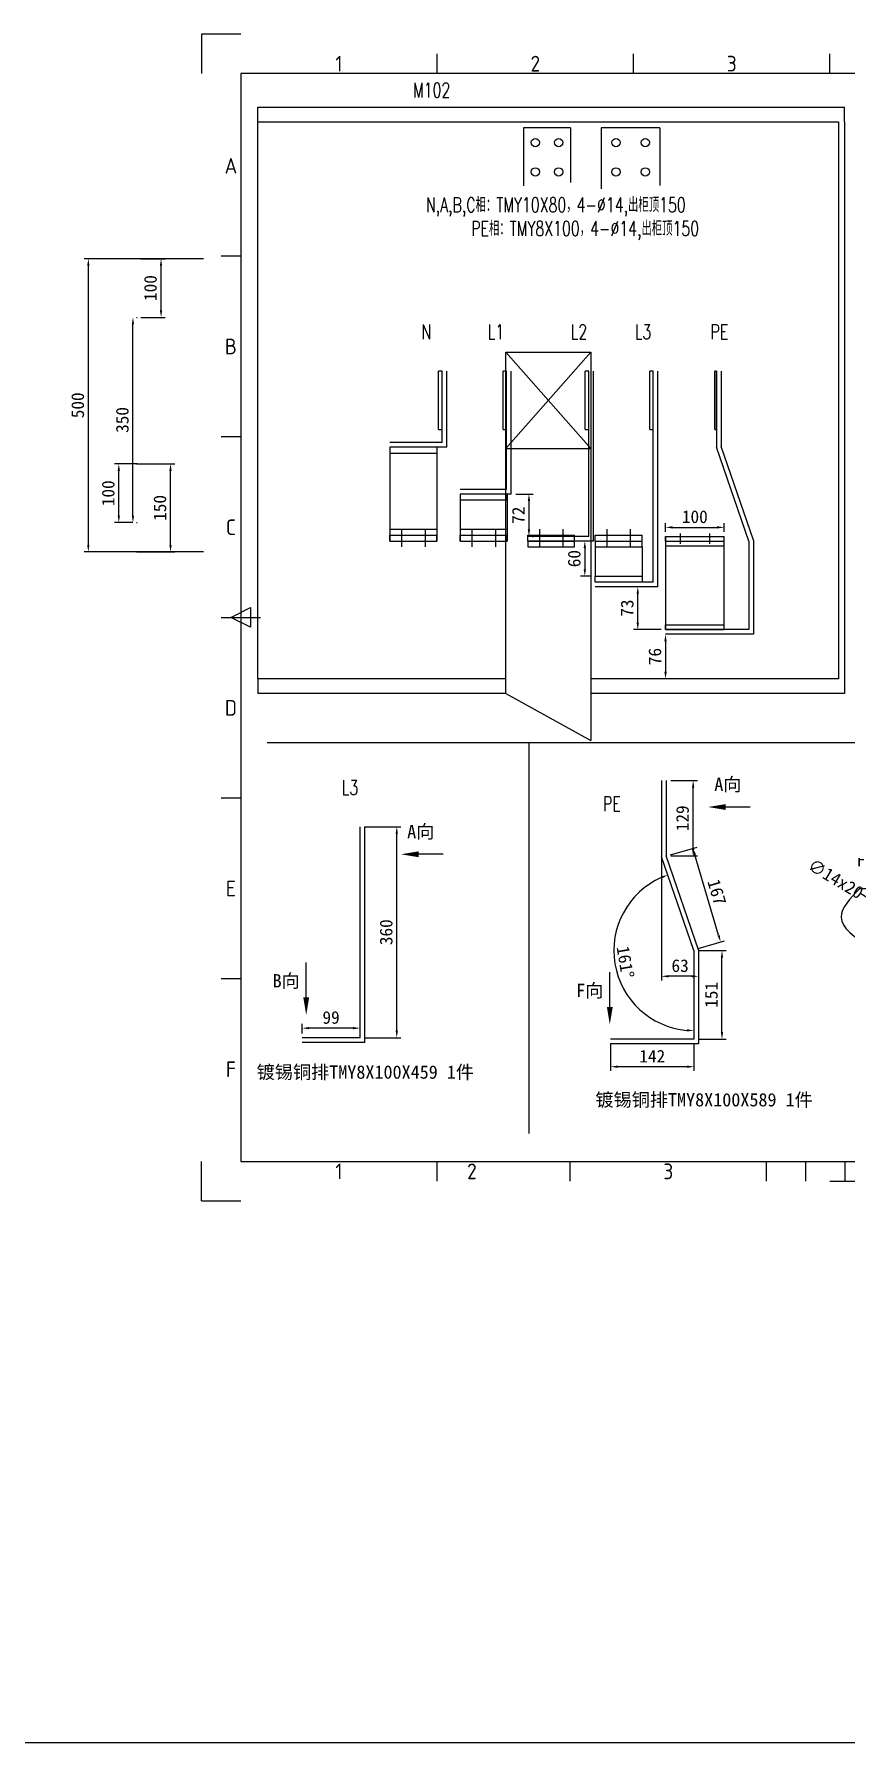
# Model space of a CAD drawing. Extents: x -48968009 to 2588125, y -43922717 to 2.
# Drawn here: x 2486560 to 2487944, y -616637 to -613722 of the extents above; entities that cross this region are included whole.
import ezdxf
from ezdxf.enums import TextEntityAlignment as Align

# ---------------------------------------------------------------- set-up
doc = ezdxf.new("R2010")
doc.units = 0
doc.header["$LTSCALE"] = 1000
doc.header["$MEASUREMENT"] = 0
doc.layers.get('DEFPOINTS').update_dxf_attribs({"linetype": 'CONTINUOUS'})
for name, color, linetype in [('$1-强电干线', 7, 'CONTINUOUS'), ('FRAME025', 7, 'CONTINUOUS'), ('FRAME050', 6, 'CONTINUOUS'), ('FRAME070', 5, 'CONTINUOUS'), ('FRAME200', 8, 'CONTINUOUS'), ('WALL', 2, 'CONTINUOUS'), ('图层4', 221, 'CONTINUOUS'), ('图层6', 221, 'CONTINUOUS'), ('电气', 4, 'CONTINUOUS')]:
    doc.layers.add(name, color=color, linetype=linetype)
doc.styles.add('_TCH_DIM', font='SIMPLEX', dxfattribs={"width": 0.8, "height": 3.5, "bigfont": 'HZTXT'})
doc.styles.add('ISOCP', font='isocp.shx')
doc.dimstyles.new('NORMAL', dxfattribs={"dimscale": 0.2, "dimtxt": 0.18, "dimasz": 0.18, "dimexe": 0.18, "dimexo": 0.0625, "dimgap": 0.09, "dimtad": 0, "dimtih": 1, "dimtoh": 1, "dimdec": 4, "dimzin": 0, "dimdsep": 46, "dimtxsty": 'Standard', "dimcen": 0.09, "dimadec": 0, "dimazin": 0, "dimtfac": 1, "dimtdec": 4, "dimtofl": 0, "dimtmove": 0, "dimatfit": 3, "dimfxl": 1, "dimtolj": 1, "dimtzin": 0, "dimarcsym": 0})

# ---------------------------------------------------------------- blocks, each defined once
blk = doc.blocks.new('SAFSDF')
at = {"layer": 'FRAME050'}
for p, q in [((2407936.8, -560522.8), (2407936.8, -560478.2)), ((2408382, -560522.8), (2408382, -560478.2)), ((2408827.2, -560522.8), (2408827.2, -560478.2)), ((2409272.5, -560500.5), (2409250.2, -560545)), ((2409272.5, -560567.3), (2409272.5, -560478.2)), ((2409294.7, -560545), (2409272.5, -560500.5)), ((2409717.7, -560522.8), (2409717.7, -560478.2)), ((2410162.9, -560522.8), (2410162.9, -560478.2)), ((2410608.1, -560522.8), (2410608.1, -560478.2)), ((2409250.2, -560545), (2409294.7, -560545)), ((2407491.6, -560936.8), (2407447.1, -560936.8)), ((2411097.8, -560936.8), (2411053.3, -560936.8)), ((2407491.6, -561346.4), (2407447.1, -561346.4)), ((2411097.8, -561346.4), (2411053.3, -561346.4)), ((2407469.4, -561756), (2407513.9, -561733.7)), ((2407513.9, -561733.7), (2407513.9, -561778.2)), ((2411075.6, -561756), (2411031, -561733.7)), ((2407447.1, -561756), (2407536.1, -561756)), ((2407513.9, -561778.2), (2407469.4, -561756)), ((2411008.8, -561756), (2411097.8, -561756)), ((2411031, -561778.2), (2411075.6, -561756)), ((2407491.6, -562165.6), (2407447.1, -562165.6)), ((2407491.6, -562575.2), (2407447.1, -562575.2)), ((2411097.8, -562575.2), (2411053.3, -562575.2)), ((2409272.5, -562989.2), (2409272.5, -562944.7)), ((2409250.2, -562967), (2409294.7, -562967)), ((2409272.5, -563011.5), (2409250.2, -562967)), ((2409294.7, -562967), (2409272.5, -563011.5)), ((2407936.8, -563033.7), (2407936.8, -562989.2)), ((2408238.2, -563033.7), (2408238.2, -562989.2)), ((2408683.4, -563033.7), (2408683.4, -562989.2)), ((2408772.5, -563033.7), (2408772.5, -562989.2)), ((2408861.5, -563033.7), (2408861.5, -562989.2)), ((2408950.6, -563033.7), (2408950.6, -562989.2)), ((2409039.6, -563033.7), (2409039.6, -562989.2)), ((2409272.5, -562989.2), (2409272.5, -563033.7)), ((2409361.5, -563033.7), (2409361.5, -562989.2)), ((2409450.5, -563033.7), (2409450.5, -562989.2)), ((2409539.6, -563033.7), (2409539.6, -562989.2)), ((2409628.6, -563033.7), (2409628.6, -562989.2)), ((2409717.7, -563033.7), (2409717.7, -562989.2)), ((2410162.9, -563033.7), (2410162.9, -562989.2)), ((2410608.1, -563033.7), (2410608.1, -562989.2)), ((2408827.2, -563033.7), (2409717.7, -563033.7))]:
    blk.add_line(p, q, dxfattribs=at)
at = {"layer": 'FRAME070'}
for p, q in [((2411053.3, -560522.8), (2407491.6, -560522.8)), ((2407491.6, -560522.8), (2407491.6, -562989.2)), ((2409539.6, -560576.2), (2409539.6, -560522.8)), ((2409646.4, -560576.2), (2409646.4, -560522.8)), ((2410617, -560576.2), (2410617, -560522.8)), ((2410795.1, -560576.2), (2410795.1, -560522.8)), ((2410928.6, -560576.2), (2410928.6, -560522.8)), ((2411053.3, -562989.2), (2411053.3, -560522.8)), ((2409539.6, -560576.2), (2411053.3, -560576.2)), ((2407491.6, -562989.2), (2411053.3, -562989.2))]:
    blk.add_line(p, q, dxfattribs=at)
at = {"layer": 'FRAME200'}
for p, q in [((2407491.6, -560433.7), (2407402.6, -560433.7)), ((2407402.6, -560433.7), (2407402.6, -560522.8)), ((2411142.3, -560433.7), (2411053.3, -560433.7)), ((2411142.3, -560522.8), (2411142.3, -560433.7)), ((2407402.6, -563078.3), (2407402.6, -562989.2)), ((2411142.3, -563078.3), (2411142.3, -562989.2)), ((2407402.6, -563078.3), (2407491.6, -563078.3)), ((2411142.3, -563078.3), (2411053.3, -563078.3))]:
    blk.add_line(p, q, dxfattribs=at)
at = {"layer": 'FRAME025', "ltscale": 0.8, "style": 'ISOCP', "width": 0.8}
blk.add_text('RevNo', height=22.26, dxfattribs=at).set_placement((2409557.4, -560549.5), align=Align.MIDDLE_LEFT)
at = {"layer": 'FRAME025', "style": 'ISOCP'}
for s, height, p in [('Revision note', 22.261, (2409664.2, -560549.5)), ('Date', 22.26, (2410634.8, -560549.5))]:
    blk.add_text(s, height=height, dxfattribs=at).set_placement(p, align=Align.MIDDLE_LEFT)
at = {"layer": 'FRAME025', "style": 'ISOCP', "width": 0.6}
for s, p in [('Signature', (2410806.3, -560549.5)), ('Checked', (2410938.3, -560549.5))]:
    blk.add_text(s, height=22.26, dxfattribs=at).set_placement(p, align=Align.MIDDLE_LEFT)
at = {"layer": 'FRAME050', "style": 'ISOCP'}
for s, p in [('1', (2407714.2, -560500.5)), ('2', (2408159.4, -560500.5)), ('3', (2408604.6, -560500.5)), ('4', (2409049.9, -560500.5)), ('5', (2409495.1, -560500.5)), ('6', (2409940.3, -560500.5)), ('7', (2410385.5, -560500.5)), ('8', (2410830.7, -560500.5)), ('A', (2407469.4, -560732)), ('A', (2411075.6, -560732)), ('B', (2407469.4, -561141.6)), ('B', (2411075.6, -561141.6)), ('C', (2407469.4, -561551.2)), ('C', (2411075.6, -561551.2)), ('D', (2407469.4, -561960.8)), ('D', (2411075.6, -561960.8)), ('E', (2407469.4, -562370.4)), ('E', (2411075.6, -562370.4)), ('F', (2407469.4, -562780)), ('F', (2411075.6, -562780)), ('1', (2407714.2, -563011.5)), ('2', (2408015.6, -563011.5)), ('3', (2408460.8, -563011.5)), ('6', (2409940.3, -563011.5)), ('7', (2410385.5, -563011.5)), ('8', (2410830.7, -563011.5))]:
    blk.add_text(s, height=35.6, dxfattribs=at).set_placement(p, align=Align.MIDDLE)
blk = doc.blocks.new('DFFDF')
at = {"layer": '图层4', "color": 33}
for p, q in [((2507923.9, -577959.2), (2507923.9, -577859.2)), ((2507929.9, -577859.2), (2507923.9, -577859.2)), ((2507929.9, -577959.2), (2507929.9, -577859.2)), ((2508033.9, -577959.2), (2508033.9, -577859.2)), ((2508039.9, -577859.2), (2508033.9, -577859.2)), ((2508039.9, -577959.2), (2508039.9, -577859.2)), ((2508173.9, -577959.2), (2508173.9, -577859.2)), ((2508179.9, -577859.2), (2508173.9, -577859.2)), ((2508179.9, -577959.2), (2508179.9, -577859.2)), ((2508283.9, -577959.2), (2508283.9, -577859.2)), ((2508289.9, -577859.2), (2508283.9, -577859.2)), ((2508289.9, -577959.2), (2508289.9, -577859.2)), ((2508394.9, -577959.2), (2508394.9, -577859.2)), ((2508397.9, -577859.2), (2508394.9, -577859.2)), ((2508397.9, -577959.2), (2508397.9, -577859.2)), ((2507923.9, -577959.2), (2507929.9, -577959.2)), ((2508033.9, -577959.2), (2508039.9, -577959.2)), ((2508173.9, -577959.2), (2508179.9, -577959.2)), ((2508283.9, -577959.2), (2508289.9, -577959.2)), ((2508394.9, -577959.2), (2508397.9, -577959.2))]:
    blk.add_line(p, q, dxfattribs=at)
blk = doc.blocks.new('*D1942')
at = {"layer": 'DEFPOINTS', "color": 0}
for p in [(2487374, -614506.8), (2487402, -614578.8), (2487404.1, -614578.8)]:
    blk.add_point(p, dxfattribs=at)
at = {"layer": '图层6', "lineweight": -2}
for p, q in [((2487381.5, -614506.8), (2487411.3, -614506.8)), ((2487404.1, -614518.8), (2487404.1, -614566.8)), ((2487409.5, -614578.8), (2487411.3, -614578.8))]:
    blk.add_line(p, q, dxfattribs=at)
at = {"layer": '图层6'}
for points in [[(2487402.1, -614518.8), (2487406.1, -614518.8), (2487404.1, -614506.8)], [(2487402.1, -614566.8), (2487406.1, -614566.8), (2487404.1, -614578.8)]]:
    blk.add_solid(points, dxfattribs=at)
at = {"layer": '图层6', "insert": (2487386.1, -614542.8), "char_height": 21.6, "attachment_point": 5, "rotation": 90}
blk.add_mtext('\\A1;72', dxfattribs=at)
blk = doc.blocks.new('*D1943')
at = {"layer": 'DEFPOINTS', "color": 0}
for p in [(2487589.7, -614664.8), (2487624, -614664.8), (2487637, -614737.8)]:
    blk.add_point(p, dxfattribs=at)
at = {"layer": '图层6', "lineweight": -2}
for p, q in [((2487616.5, -614664.8), (2487582.5, -614664.8)), ((2487589.7, -614725.8), (2487589.7, -614676.8)), ((2487629.5, -614737.8), (2487582.5, -614737.8))]:
    blk.add_line(p, q, dxfattribs=at)
at = {"layer": '图层6'}
for points in [[(2487587.7, -614676.8), (2487591.7, -614676.8), (2487589.7, -614664.8)], [(2487587.7, -614725.8), (2487591.7, -614725.8), (2487589.7, -614737.8)]]:
    blk.add_solid(points, dxfattribs=at)
at = {"layer": '图层6', "insert": (2487571.7, -614701.3), "char_height": 21.6, "attachment_point": 5, "rotation": 90}
blk.add_mtext('\\A1;73', dxfattribs=at)
blk = doc.blocks.new('*D1944')
at = {"layer": 'DEFPOINTS', "color": 0}
for p in [(2487509.5, -614586.8), (2487499.4, -614646.8), (2487517, -614646.8)]:
    blk.add_point(p, dxfattribs=at)
at = {"layer": '图层6', "lineweight": -2}
for p, q in [((2487502, -614586.8), (2487492.2, -614586.8)), ((2487499.4, -614598.8), (2487499.4, -614634.8)), ((2487509.5, -614646.8), (2487492.2, -614646.8))]:
    blk.add_line(p, q, dxfattribs=at)
at = {"layer": '图层6'}
for points in [[(2487497.4, -614598.8), (2487501.4, -614598.8), (2487499.4, -614586.8)], [(2487497.4, -614634.8), (2487501.4, -614634.8), (2487499.4, -614646.8)]]:
    blk.add_solid(points, dxfattribs=at)
at = {"layer": '图层6', "insert": (2487481.4, -614616.8), "char_height": 21.6, "attachment_point": 5, "rotation": 90}
blk.add_mtext('\\A1;60', dxfattribs=at)
blk = doc.blocks.new('*D1945')
at = {"layer": 'DEFPOINTS', "color": 0}
for p in [(2487737, -614563.5), (2487637, -614578.8), (2487737, -614578.8)]:
    blk.add_point(p, dxfattribs=at)
at = {"layer": '图层6', "lineweight": -2}
for p, q in [((2487637, -614571.3), (2487637, -614556.3)), ((2487649, -614563.5), (2487725, -614563.5)), ((2487737, -614571.3), (2487737, -614556.3))]:
    blk.add_line(p, q, dxfattribs=at)
at = {"layer": '图层6'}
for points in [[(2487649, -614561.5), (2487649, -614565.5), (2487637, -614563.5)], [(2487725, -614561.5), (2487725, -614565.5), (2487737, -614563.5)]]:
    blk.add_solid(points, dxfattribs=at)
at = {"layer": '图层6', "insert": (2487687, -614545.5), "char_height": 21.6, "attachment_point": 5}
blk.add_mtext('\\A1;100', dxfattribs=at)
blk = doc.blocks.new('*D1946')
at = {"layer": 'DEFPOINTS', "color": 0}
for p in [(2486856.9, -614105.3), (2486652.7, -614605.3), (2486856.9, -614605.3)]:
    blk.add_point(p, dxfattribs=at)
at = {"layer": '图层6', "lineweight": -2}
for p, q in [((2486849.4, -614105.3), (2486645.5, -614105.3)), ((2486652.7, -614117.3), (2486652.7, -614593.3)), ((2486849.4, -614605.3), (2486645.5, -614605.3))]:
    blk.add_line(p, q, dxfattribs=at)
at = {"layer": '图层6'}
for points in [[(2486650.7, -614117.3), (2486654.7, -614117.3), (2486652.7, -614105.3)], [(2486650.7, -614593.3), (2486654.7, -614593.3), (2486652.7, -614605.3)]]:
    blk.add_solid(points, dxfattribs=at)
at = {"layer": '图层6', "insert": (2486634.7, -614355.3), "char_height": 21.6, "attachment_point": 5, "rotation": 90}
blk.add_mtext('\\A1;500', dxfattribs=at)
blk = doc.blocks.new('*D1947')
at = {"layer": 'DEFPOINTS', "color": 0}
for p in [(2486727.4, -614455.3), (2486792.9, -614455.3), (2486727.4, -614605.3)]:
    blk.add_point(p, dxfattribs=at)
at = {"layer": '图层6', "lineweight": -2}
for p, q in [((2486734.9, -614455.3), (2486800.1, -614455.3)), ((2486792.9, -614593.3), (2486792.9, -614467.3)), ((2486734.9, -614605.3), (2486800.1, -614605.3))]:
    blk.add_line(p, q, dxfattribs=at)
at = {"layer": '图层6'}
for points in [[(2486790.9, -614467.3), (2486794.9, -614467.3), (2486792.9, -614455.3)], [(2486790.9, -614593.3), (2486794.9, -614593.3), (2486792.9, -614605.3)]]:
    blk.add_solid(points, dxfattribs=at)
at = {"layer": '图层6', "insert": (2486774.9, -614530.3), "char_height": 21.6, "attachment_point": 5, "rotation": 90}
blk.add_mtext('\\A1;150', dxfattribs=at)
blk = doc.blocks.new('*D1948')
at = {"layer": 'DEFPOINTS', "color": 0}
for p in [(2486727.4, -614205.3), (2486728.8, -614205.3), (2486727.4, -614555.3)]:
    blk.add_point(p, dxfattribs=at)
at = {"layer": '图层6', "lineweight": -2}
for p, q in [((2486734.9, -614205.3), (2486736, -614205.3)), ((2486728.8, -614543.3), (2486728.8, -614217.3)), ((2486734.9, -614555.3), (2486736, -614555.3))]:
    blk.add_line(p, q, dxfattribs=at)
at = {"layer": '图层6'}
for points in [[(2486726.8, -614217.3), (2486730.8, -614217.3), (2486728.8, -614205.3)], [(2486726.8, -614543.3), (2486730.8, -614543.3), (2486728.8, -614555.3)]]:
    blk.add_solid(points, dxfattribs=at)
at = {"layer": '图层6', "insert": (2486710.8, -614380.3), "char_height": 21.6, "attachment_point": 5, "rotation": 90}
blk.add_mtext('\\A1;350', dxfattribs=at)
blk = doc.blocks.new('*D1949')
at = {"layer": 'DEFPOINTS', "color": 0}
for p in [(2486704.7, -614455.3), (2486743.5, -614455.3), (2486736, -614555.3)]:
    blk.add_point(p, dxfattribs=at)
at = {"layer": '图层6', "lineweight": -2}
for p, q in [((2486736, -614455.3), (2486697.5, -614455.3)), ((2486704.7, -614543.3), (2486704.7, -614467.3)), ((2486728.5, -614555.3), (2486697.5, -614555.3))]:
    blk.add_line(p, q, dxfattribs=at)
at = {"layer": '图层6'}
for points in [[(2486702.7, -614467.3), (2486706.7, -614467.3), (2486704.7, -614455.3)], [(2486702.7, -614543.3), (2486706.7, -614543.3), (2486704.7, -614555.3)]]:
    blk.add_solid(points, dxfattribs=at)
at = {"layer": '图层6', "insert": (2486686.7, -614505.3), "char_height": 21.6, "attachment_point": 5, "rotation": 90}
blk.add_mtext('\\A1;100', dxfattribs=at)
blk = doc.blocks.new('*D1950')
at = {"layer": 'DEFPOINTS', "color": 0}
for p in [(2486734.9, -614105.3), (2486776.7, -614105.3), (2486734.9, -614205.3)]:
    blk.add_point(p, dxfattribs=at)
at = {"layer": '图层6', "lineweight": -2}
for p, q in [((2486742.4, -614105.3), (2486783.9, -614105.3)), ((2486776.7, -614193.3), (2486776.7, -614117.3)), ((2486742.4, -614205.3), (2486783.9, -614205.3))]:
    blk.add_line(p, q, dxfattribs=at)
at = {"layer": '图层6'}
for points in [[(2486774.7, -614117.3), (2486778.7, -614117.3), (2486776.7, -614105.3)], [(2486774.7, -614193.3), (2486778.7, -614193.3), (2486776.7, -614205.3)]]:
    blk.add_solid(points, dxfattribs=at)
at = {"layer": '图层6', "insert": (2486758.7, -614155.3), "char_height": 21.6, "attachment_point": 5, "rotation": 90}
blk.add_mtext('\\A1;100', dxfattribs=at)
blk = doc.blocks.new('*D1975')
at = {"layer": 'DEFPOINTS', "color": 0}
for p in [(2487017.2, -615417.6), (2487017.2, -615434), (2487116.2, -615434)]:
    blk.add_point(p, dxfattribs=at)
at = {"layer": '图层6', "lineweight": -2}
for p, q in [((2487017.2, -615426.5), (2487017.2, -615410.4)), ((2487104.2, -615417.6), (2487029.2, -615417.6)), ((2487116.2, -615426.5), (2487116.2, -615410.4))]:
    blk.add_line(p, q, dxfattribs=at)
at = {"layer": '图层6'}
for points in [[(2487029.2, -615415.6), (2487029.2, -615419.6), (2487017.2, -615417.6)], [(2487104.2, -615415.6), (2487104.2, -615419.6), (2487116.2, -615417.6)]]:
    blk.add_solid(points, dxfattribs=at)
at = {"layer": '图层6', "insert": (2487066.7, -615399.6), "char_height": 21.6, "attachment_point": 5}
blk.add_mtext('\\A1;99', dxfattribs=at)
blk = doc.blocks.new('*D1976')
at = {"layer": 'DEFPOINTS', "color": 0}
for p in [(2487116.2, -615074), (2487178.7, -615074), (2487116.2, -615434)]:
    blk.add_point(p, dxfattribs=at)
at = {"layer": '图层6', "lineweight": -2}
for p, q in [((2487123.7, -615074), (2487185.9, -615074)), ((2487178.7, -615422), (2487178.7, -615086)), ((2487123.7, -615434), (2487185.9, -615434))]:
    blk.add_line(p, q, dxfattribs=at)
at = {"layer": '图层6'}
for points in [[(2487176.7, -615086), (2487180.7, -615086), (2487178.7, -615074)], [(2487176.7, -615422), (2487180.7, -615422), (2487178.7, -615434)]]:
    blk.add_solid(points, dxfattribs=at)
at = {"layer": '图层6', "insert": (2487160.7, -615254), "char_height": 21.6, "attachment_point": 5, "rotation": 90}
blk.add_mtext('\\A1;360', dxfattribs=at)
blk = doc.blocks.new('*D1977')
at = {"layer": 'DEFPOINTS', "color": 0}
for p in [(2487637, -614745.8), (2487637, -614821.8), (2487637, -614821.8)]:
    blk.add_point(p, dxfattribs=at)
at = {"layer": '图层6', "lineweight": -2}
for p, q in [((2487629.5, -614745.8), (2487629.8, -614745.8)), ((2487637, -614757.8), (2487637, -614809.8)), ((2487629.5, -614821.8), (2487629.8, -614821.8))]:
    blk.add_line(p, q, dxfattribs=at)
at = {"layer": '图层6'}
for points in [[(2487635, -614757.8), (2487639, -614757.8), (2487637, -614745.8)], [(2487635, -614809.8), (2487639, -614809.8), (2487637, -614821.8)]]:
    blk.add_solid(points, dxfattribs=at)
at = {"layer": '图层6', "insert": (2487619, -614783.8), "char_height": 21.6, "attachment_point": 5, "rotation": 90}
blk.add_mtext('\\A1;76', dxfattribs=at)
blk = doc.blocks.new('*D1978')
at = {"layer": 'DEFPOINTS', "color": 0}
for p in [(2487638.4, -614995.4), (2487684.1, -614995.4), (2487638.4, -615124)]:
    blk.add_point(p, dxfattribs=at)
at = {"layer": '图层6', "lineweight": -2}
for p, q in [((2487645.9, -614995.4), (2487691.3, -614995.4)), ((2487684.1, -615112), (2487684.1, -615007.4)), ((2487645.9, -615124), (2487691.3, -615124))]:
    blk.add_line(p, q, dxfattribs=at)
at = {"layer": '图层6'}
for points in [[(2487682.1, -615007.4), (2487686.1, -615007.4), (2487684.1, -614995.4)], [(2487682.1, -615112), (2487686.1, -615112), (2487684.1, -615124)]]:
    blk.add_solid(points, dxfattribs=at)
at = {"layer": '图层6', "insert": (2487666.1, -615059.7), "char_height": 21.6, "attachment_point": 5, "rotation": 90}
blk.add_mtext('\\A1;129', dxfattribs=at)
blk = doc.blocks.new('*D1979')
at = {"layer": 'DEFPOINTS', "color": 0}
for p in [(2487683.9, -615110.7), (2487638.4, -615124), (2487685.4, -615284)]:
    blk.add_point(p, dxfattribs=at)
at = {"layer": '图层6', "lineweight": -2}
for p, q in [((2487645.6, -615121.9), (2487690.8, -615108.7)), ((2487727.5, -615259.2), (2487687.2, -615122.2)), ((2487692.6, -615281.9), (2487737.8, -615268.7))]:
    blk.add_line(p, q, dxfattribs=at)
at = {"layer": '图层6'}
for points in [[(2487689.2, -615121.6), (2487685.3, -615122.8), (2487683.9, -615110.7)], [(2487729.4, -615258.6), (2487725.6, -615259.7), (2487730.9, -615270.7)]]:
    blk.add_solid(points, dxfattribs=at)
at = {"layer": '图层6', "insert": (2487724.6, -615185.6), "char_height": 21.6, "attachment_point": 5, "rotation": 286.3702}
blk.add_mtext('\\A1;167', dxfattribs=at)
blk = doc.blocks.new('*D1980')
at = {"layer": 'DEFPOINTS', "color": 0}
for p in [(2487630.4, -615125.4), (2487555.1, -615244.7), (2487685.4, -615285.4), (2487685.4, -615285.4), (2487685.4, -615436.4)]:
    blk.add_point(p, dxfattribs=at)
at = {"layer": '图层6', "lineweight": -2}
blk.add_arc((2487685.4, -615285.4), 136.5, 114.0101, 264.9604, dxfattribs=at)
at = {"layer": '图层6'}
for points in [[(2487629.1, -615158.9), (2487630.6, -615162.6), (2487641, -615156.3)], [(2487673.5, -615419.3), (2487673.3, -615423.3), (2487685.4, -615421.9)]]:
    blk.add_solid(points, dxfattribs=at)
at = {"layer": '图层6', "insert": (2487568.5, -615304.9), "char_height": 21.6, "attachment_point": 5, "rotation": 279.4852}
blk.add_mtext('\\A1;161°', dxfattribs=at)
blk = doc.blocks.new('*D1981')
at = {"layer": 'DEFPOINTS', "color": 0}
for p in [(2487685.4, -615285.4), (2487733.3, -615285.4), (2487685.4, -615436.4)]:
    blk.add_point(p, dxfattribs=at)
at = {"layer": '图层6', "lineweight": -2}
for p, q in [((2487692.9, -615285.4), (2487740.5, -615285.4)), ((2487733.3, -615424.4), (2487733.3, -615297.4)), ((2487692.9, -615436.4), (2487740.5, -615436.4))]:
    blk.add_line(p, q, dxfattribs=at)
at = {"layer": '图层6'}
for points in [[(2487731.3, -615297.4), (2487735.3, -615297.4), (2487733.3, -615285.4)], [(2487731.3, -615424.4), (2487735.3, -615424.4), (2487733.3, -615436.4)]]:
    blk.add_solid(points, dxfattribs=at)
at = {"layer": '图层6', "insert": (2487715.3, -615360.9), "char_height": 21.6, "attachment_point": 5, "rotation": 90}
blk.add_mtext('\\A1;151', dxfattribs=at)
blk = doc.blocks.new('*D1982')
at = {"layer": 'DEFPOINTS', "color": 0}
for p in [(2487543.4, -615436.4), (2487685.4, -615436.4), (2487543.4, -615483.4)]:
    blk.add_point(p, dxfattribs=at)
at = {"layer": '图层6', "lineweight": -2}
for p, q in [((2487543.4, -615443.9), (2487543.4, -615490.6)), ((2487685.4, -615443.9), (2487685.4, -615490.6)), ((2487673.4, -615483.4), (2487555.4, -615483.4))]:
    blk.add_line(p, q, dxfattribs=at)
at = {"layer": '图层6'}
for points in [[(2487555.4, -615481.4), (2487555.4, -615485.4), (2487543.4, -615483.4)], [(2487673.4, -615481.4), (2487673.4, -615485.4), (2487685.4, -615483.4)]]:
    blk.add_solid(points, dxfattribs=at)
at = {"layer": '图层6', "insert": (2487614.4, -615465.4), "char_height": 21.6, "attachment_point": 5}
blk.add_mtext('\\A1;142', dxfattribs=at)
blk = doc.blocks.new('*D1983')
at = {"layer": 'DEFPOINTS', "color": 0}
for p in [(2487630.4, -615038.6), (2487693.4, -615300.6), (2487630.4, -615329.2)]:
    blk.add_point(p, dxfattribs=at)
at = {"layer": '图层6', "lineweight": -2}
for p, q in [((2487630.4, -615046.1), (2487630.4, -615336.4)), ((2487693.4, -615308.1), (2487693.4, -615336.4)), ((2487681.4, -615329.2), (2487642.4, -615329.2))]:
    blk.add_line(p, q, dxfattribs=at)
at = {"layer": '图层6'}
for points in [[(2487642.4, -615327.2), (2487642.4, -615331.2), (2487630.4, -615329.2)], [(2487681.4, -615327.2), (2487681.4, -615331.2), (2487693.4, -615329.2)]]:
    blk.add_solid(points, dxfattribs=at)
at = {"layer": '图层6', "insert": (2487661.9, -615311.2), "char_height": 21.6, "attachment_point": 5}
blk.add_mtext('\\A1;63', dxfattribs=at)
blk = doc.blocks.new('*D757')
at = {"layer": 'DEFPOINTS', "color": 0}
for p in [(2441592.4, -570696.2), (2441592.4, -570746.2), (2441657.2, -570746.2)]:
    blk.add_point(p, dxfattribs=at)
at = {"layer": '图层4', "lineweight": -2}
for p, q in [((2441599.9, -570696.2), (2441664.4, -570696.2)), ((2441657.2, -570708.2), (2441657.2, -570734.2)), ((2441599.9, -570746.2), (2441664.4, -570746.2))]:
    blk.add_line(p, q, dxfattribs=at)
at = {"layer": '图层4'}
for points in [[(2441655.2, -570708.2), (2441659.2, -570708.2), (2441657.2, -570696.2)], [(2441655.2, -570734.2), (2441659.2, -570734.2), (2441657.2, -570746.2)]]:
    blk.add_solid(points, dxfattribs=at)
at = {"layer": '图层4', "insert": (2441639.2, -570721.2), "char_height": 21.6, "attachment_point": 5, "rotation": 90}
blk.add_mtext('\\A1;50', dxfattribs=at)
blk = doc.blocks.new('*D758')
at = {"layer": 'DEFPOINTS', "color": 0}
for p in [(2441626, -570746.2), (2441607.3, -570771.2), (2441657.2, -570771.2)]:
    blk.add_point(p, dxfattribs=at)
at = {"layer": '图层4', "lineweight": -2}
for p, q in [((2441657.2, -570734.2), (2441657.2, -570722.2)), ((2441633.5, -570746.2), (2441664.4, -570746.2)), ((2441614.8, -570771.2), (2441664.4, -570771.2)), ((2441657.2, -570783.2), (2441657.2, -570795.2))]:
    blk.add_line(p, q, dxfattribs=at)
at = {"layer": '图层4'}
for points in [[(2441655.2, -570734.2), (2441659.2, -570734.2), (2441657.2, -570746.2)], [(2441655.2, -570783.2), (2441659.2, -570783.2), (2441657.2, -570771.2)]]:
    blk.add_solid(points, dxfattribs=at)
at = {"layer": '图层4', "insert": (2441639.2, -570758.7), "char_height": 21.6, "attachment_point": 5, "rotation": 90}
blk.add_mtext('\\A1;25', dxfattribs=at)
blk = doc.blocks.new('*D759')
at = {"layer": 'DEFPOINTS', "color": 0}
for p in [(2441589.4, -570753.2), (2441614.4, -570753.2), (2441614.4, -570813.8)]:
    blk.add_point(p, dxfattribs=at)
at = {"layer": '图层4', "lineweight": -2}
for p, q in [((2441589.4, -570760.7), (2441589.4, -570821)), ((2441614.4, -570760.7), (2441614.4, -570821)), ((2441577.4, -570813.8), (2441565.4, -570813.8)), ((2441626.4, -570813.8), (2441638.4, -570813.8))]:
    blk.add_line(p, q, dxfattribs=at)
at = {"layer": '图层4'}
for points in [[(2441577.4, -570811.8), (2441577.4, -570815.8), (2441589.4, -570813.8)], [(2441626.4, -570811.8), (2441626.4, -570815.8), (2441614.4, -570813.8)]]:
    blk.add_solid(points, dxfattribs=at)
at = {"layer": '图层4', "insert": (2441629.1, -570795.8), "char_height": 21.6, "attachment_point": 5}
blk.add_mtext('\\A1;25', dxfattribs=at)
blk = doc.blocks.new('*D760')
at = {"layer": 'DEFPOINTS', "color": 0}
for p in [(2441539.4, -570753.2), (2441589.4, -570772), (2441539.4, -570813.8)]:
    blk.add_point(p, dxfattribs=at)
at = {"layer": '图层4', "lineweight": -2}
for p, q in [((2441539.4, -570760.7), (2441539.4, -570821)), ((2441589.4, -570779.5), (2441589.4, -570821)), ((2441577.4, -570813.8), (2441551.4, -570813.8))]:
    blk.add_line(p, q, dxfattribs=at)
at = {"layer": '图层4'}
for points in [[(2441551.4, -570811.8), (2441551.4, -570815.8), (2441539.4, -570813.8)], [(2441577.4, -570811.8), (2441577.4, -570815.8), (2441589.4, -570813.8)]]:
    blk.add_solid(points, dxfattribs=at)
at = {"layer": '图层4', "insert": (2441564.4, -570795.8), "char_height": 21.6, "attachment_point": 5}
blk.add_mtext('\\A1;50', dxfattribs=at)
blk = doc.blocks.new('*D761')
at = {"layer": 'DEFPOINTS', "color": 0}
for p in [(2441530.4, -570692.7), (2441542.4, -570699.8)]:
    blk.add_point(p, dxfattribs=at)
at = {"layer": '图层4', "lineweight": -2}
for p, q in [((2441520, -570686.5), (2441509.7, -570680.4)), ((2441525.6, -570696.2), (2441547.2, -570696.2)), ((2441536.4, -570707), (2441536.4, -570685.4)), ((2441552.7, -570706), (2441563, -570712.1))]:
    blk.add_line(p, q, dxfattribs=at)
blk.add_arc((2441536.4, -570696.2), 7, 90.2985, 180, dxfattribs=at)
at = {"layer": '图层4'}
for points in [[(2441521.1, -570684.8), (2441519, -570688.2), (2441530.4, -570692.7)], [(2441553.7, -570704.2), (2441551.7, -570707.7), (2441542.4, -570699.8)]]:
    blk.add_solid(points, dxfattribs=at)
at = {"layer": '图层4', "insert": (2441466.9, -570654.9), "char_height": 21.6, "attachment_point": 5, "rotation": 329.2313}
blk.add_mtext('\\A1;∅14x20', dxfattribs=at)
blk = doc.blocks.new('DXXX')
at = {"layer": '图层4', "color": 33}
for p, q in [((2441507.7, -570671.2), (2441614.4, -570671.2)), ((2441614.4, -570671.2), (2441614.4, -570771.2)), ((2441542.4, -570689.2), (2441536.4, -570689.2)), ((2441536.4, -570703.2), (2441542.4, -570703.2)), ((2441592.4, -570689.2), (2441586.4, -570689.2)), ((2441586.4, -570703.2), (2441592.4, -570703.2)), ((2441542.4, -570739.2), (2441536.4, -570739.2)), ((2441536.4, -570753.2), (2441542.4, -570753.2)), ((2441592.4, -570739.2), (2441586.4, -570739.2)), ((2441586.4, -570753.2), (2441592.4, -570753.2)), ((2441524, -570771.2), (2441614.4, -570771.2))]:
    blk.add_line(p, q, dxfattribs=at)
for centre, start, end in [((2441536.4, -570696.2), 90, 270), ((2441542.4, -570696.2), 270, 90), ((2441586.4, -570696.2), 90, 270), ((2441592.4, -570696.2), 270, 90), ((2441536.4, -570746.2), 90, 270), ((2441542.4, -570746.2), 270, 90), ((2441586.4, -570746.2), 90, 270), ((2441592.4, -570746.2), 270, 90)]:
    blk.add_arc(centre, 7, start, end, dxfattribs=at)
blk.add_spline([(2441507.7, -570671.2), (2441475.9, -570720.1), (2441524, -570771.2)], degree=3, dxfattribs=at)
at = {"layer": '图层4', "insert": (2441525.6, -570623.6), "char_height": 22.68, "attachment_point": 5}
blk.add_mtext('\\A1;F{\\fSimSun|b0|i0|c134|p2;向}', dxfattribs=at)
at = {"layer": '图层4', "color": 33}
dim = blk.add_diameter_dim_2p(p1=(2441542.4, -570699.8), p2=(2441530.4, -570692.7), text='<>x20', dimstyle='NORMAL', override={"dimscale": 120, "dimasz": 0.1, "dimexe": 0.06, "dimgap": 0.06, "dimtad": 1, "dimtih": 0, "dimdec": 0, "dimclrd": 256, "dimclre": 256, "dimclrt": 256, "dimtdec": 0, "dimtix": 1, "dimtmove": 2, "dimfxl": 250, "dimtfillclr": 2}, dxfattribs=at)
dim.commit()
dim.dimension.update_dxf_attribs({"geometry": '*D761', "text_midpoint": (2441466.9, -570654.9), "dimtype": 131})
for base, p1, p2, picture, middle in [((2441657.2, -570746.2), (2441592.4, -570696.2), (2441592.4, -570746.2), '*D757', (2441639.2, -570721.2)), ((2441657.2, -570771.2), (2441626, -570746.2), (2441607.3, -570771.2), '*D758', (2441639.2, -570758.7))]:
    dim = blk.add_linear_dim(base=base, p1=p1, p2=p2, angle=270, dimstyle='NORMAL', override={"dimscale": 120, "dimasz": 0.1, "dimexe": 0.06, "dimgap": 0.06, "dimtad": 1, "dimtih": 0, "dimdec": 0, "dimclrd": 256, "dimclre": 256, "dimclrt": 256, "dimtdec": 0, "dimtix": 1, "dimtmove": 2, "dimfxl": 250, "dimtfillclr": 2}, dxfattribs=at)
    dim.commit()
    dim.dimension.update_dxf_attribs({"geometry": picture, "text_midpoint": middle})
dim = blk.add_linear_dim(base=(2441539.4, -570813.8), p1=(2441589.4, -570772), p2=(2441539.4, -570753.2), dimstyle='NORMAL', override={"dimscale": 120, "dimasz": 0.1, "dimexe": 0.06, "dimgap": 0.06, "dimtad": 1, "dimtih": 0, "dimdec": 0, "dimclrd": 256, "dimclre": 256, "dimclrt": 256, "dimtdec": 0, "dimtix": 1, "dimtmove": 2, "dimfxl": 250, "dimtfillclr": 2}, dxfattribs=at)
dim.commit()
dim.dimension.update_dxf_attribs({"geometry": '*D760', "text_midpoint": (2441564.4, -570795.8)})
dim = blk.add_linear_dim(base=(2441614.4, -570813.8), p1=(2441589.4, -570753.2), p2=(2441614.4, -570753.2), dimstyle='NORMAL', override={"dimscale": 120, "dimasz": 0.1, "dimexe": 0.06, "dimgap": 0.06, "dimtad": 1, "dimtih": 0, "dimdec": 0, "dimclrd": 256, "dimclre": 256, "dimclrt": 256, "dimtdec": 0, "dimtix": 1, "dimtmove": 2, "dimfxl": 250, "dimtfillclr": 2}, dxfattribs=at)
dim.commit()
dim.dimension.update_dxf_attribs({"geometry": '*D759', "text_midpoint": (2441629.1, -570795.8), "dimtype": 128})

msp = doc.modelspace()

# ---------------------------------------------------------------- linework, layer by layer
at = {"layer": '$1-强电干线', "color": 2}
msp.add_line((2487662, -614573.8), (2487662, -614591.8), dxfattribs=at)
at = {"layer": '$1-强电干线', "color": 3}
msp.add_line((2487712, -614573.8), (2487712, -614591.8), dxfattribs=at)
at = {"layer": 'FRAME070'}
msp.add_line((2512152.9, -616636.6), (2484670.7, -616636.6), dxfattribs=at)
at = {"layer": 'WALL', "color": 1}
for p, q in [((2487364.5, -614264.8), (2487509.5, -614264.8)), ((2487509.5, -614264.8), (2487364.5, -614428.8)), ((2487509.5, -614428.8), (2487364.5, -614264.8)), ((2487364.5, -614846.8), (2487364.5, -614264.8)), ((2487509.5, -614264.8), (2487509.5, -614927.2)), ((2487364.5, -614428.8), (2487509.5, -614428.8)), ((2487537, -614566.8), (2487537, -614596.8)), ((2487577, -614566.8), (2487577, -614596.8))]:
    msp.add_line(p, q, dxfattribs=at)
at = {"layer": 'WALL', "color": 5}
for p, q in [((2487187, -614566.8), (2487187, -614596.8)), ((2487227, -614566.8), (2487227, -614596.8))]:
    msp.add_line(p, q, dxfattribs=at)
at = {"layer": 'WALL', "color": 2}
for p, q in [((2487307, -614566.8), (2487307, -614596.8)), ((2487347, -614566.8), (2487347, -614596.8))]:
    msp.add_line(p, q, dxfattribs=at)
at = {"layer": 'WALL', "color": 3}
for p, q in [((2487422, -614566.8), (2487422, -614596.8)), ((2487462, -614566.8), (2487462, -614596.8))]:
    msp.add_line(p, q, dxfattribs=at)
at = {"layer": '图层4', "color": 33}
for p, q in [((2487724, -614296.8), (2487724, -614426.8)), ((2487732, -614296.8), (2487732, -614425.5)), ((2487637, -614578.8), (2487637, -614737.8)), ((2487737, -614737.8), (2487737, -614578.8)), ((2487779, -614586.8), (2487779, -614737.8)), ((2487787, -614585.5), (2487787, -614745.8)), ((2487637, -614594.8), (2487737, -614594.8)), ((2487637, -614729.8), (2487737, -614729.8)), ((2487779, -614737.8), (2487637, -614737.8)), ((2487637, -614737.8), (2487737, -614737.8)), ((2487787, -614745.8), (2487637, -614745.8)), ((2487630.4, -614995.4), (2487630.4, -615125.4)), ((2487638.4, -614995.4), (2487638.4, -615124)), ((2487685.4, -615285.4), (2487685.4, -615436.4)), ((2487693.4, -615284), (2487693.4, -615444.4)), ((2487685.4, -615436.4), (2487543.4, -615436.4)), ((2487693.4, -615444.4), (2487543.4, -615444.4))]:
    msp.add_line(p, q, dxfattribs=at)
at = {"layer": '图层4'}
for p, q in [((2487781.6, -615040.5), (2487722, -615040.5)), ((2487257.7, -615121.1), (2487198.1, -615121.1)), ((2487024.3, -615365.1), (2487024.3, -615305.5)), ((2487542, -615381.6), (2487542, -615322))]:
    msp.add_line(p, q, dxfattribs=at)
for points in [[(2487739.7, -615035.5), (2487739.7, -615045.5), (2487709.7, -615040.5)], [(2487215.9, -615116.1), (2487215.9, -615126.1), (2487185.9, -615121.1)], [(2487029.3, -615365.1), (2487019.3, -615365.1), (2487024.3, -615395.1)], [(2487547, -615381.6), (2487537, -615381.6), (2487542, -615411.6)]]:
    msp.add_solid(points, dxfattribs=at)
at = {"layer": '图层6', "color": 33}
for p, q in [((2487256, -614418.8), (2487256, -614296.8)), ((2487264, -614426.8), (2487264, -614296.8)), ((2487366, -614498.8), (2487366, -614296.8)), ((2487374, -614506.8), (2487374, -614296.8)), ((2487506, -614578.8), (2487506, -614296.8)), ((2487514, -614586.8), (2487514, -614296.8)), ((2487616, -614656.8), (2487616, -614296.8)), ((2487624, -614664.8), (2487624, -614296.8)), ((2487256, -614418.8), (2487167, -614418.8)), ((2487264, -614426.8), (2487167, -614426.8)), ((2487167, -614426.8), (2487167, -614436.8)), ((2487167, -614426.8), (2487167, -614586.8)), ((2487167, -614436.8), (2487247, -614436.8)), ((2487247, -614426.8), (2487247, -614586.8)), ((2487779, -614586.8), (2487724, -614426.8)), ((2487787, -614585.5), (2487732, -614425.5)), ((2487366, -614498.8), (2487287, -614498.8)), ((2487374, -614506.8), (2487287, -614506.8)), ((2487287, -614506.8), (2487287, -614516.8)), ((2487287, -614506.8), (2487287, -614586.8)), ((2487287, -614516.8), (2487367, -614516.8)), ((2487367, -614516.8), (2487367, -614506.8)), ((2487367, -614506.8), (2487367, -614586.8)), ((2487167, -614566.8), (2487247, -614566.8)), ((2487287, -614566.8), (2487367, -614566.8)), ((2487506, -614578.8), (2487402, -614578.8)), ((2487514, -614586.8), (2487402, -614586.8)), ((2487402, -614586.8), (2487402, -614596.8)), ((2487482, -614596.8), (2487482, -614586.8)), ((2487517, -614586.8), (2487517, -614596.8)), ((2487597, -614596.8), (2487597, -614586.8)), ((2487402, -614596.8), (2487482, -614596.8)), ((2487517, -614596.8), (2487597, -614596.8)), ((2487517, -614596.8), (2487517, -614646.8)), ((2487597, -614596.8), (2487597, -614646.8)), ((2487517, -614656.8), (2487517, -614646.8)), ((2487517, -614646.8), (2487597, -614646.8)), ((2487597, -614646.8), (2487597, -614656.8)), ((2487616, -614656.8), (2487517, -614656.8)), ((2487624, -614664.8), (2487517, -614664.8)), ((2487364.5, -614846.8), (2487509.5, -614927.2)), ((2486957.7, -614930.3), (2489103.4, -614930.3)), ((2487404.2, -614930.3), (2487404.2, -615597.3)), ((2487116.2, -615434), (2487116.2, -615074)), ((2487124.2, -615442), (2487124.2, -615074)), ((2487685.4, -615285.4), (2487630.4, -615125.4)), ((2487693.4, -615284), (2487638.4, -615124)), ((2487116.2, -615434), (2487017.2, -615434)), ((2487124.2, -615442), (2487017.2, -615442))]:
    msp.add_line(p, q, dxfattribs=at)
at = {"layer": '电气', "color": 0}
for p, q in [((2486942, -613846.8), (2487942, -613846.8)), ((2486942, -613871.8), (2486942, -613846.8)), ((2487942, -613871.8), (2487942, -613846.8)), ((2487942, -613871.8), (2487942, -614821.8)), ((2486942, -614821.8), (2486942, -614846.8)), ((2487942, -614821.8), (2487942, -614846.8)), ((2487364.5, -614846.8), (2486942, -614846.8)), ((2487942, -614846.8), (2487509.5, -614846.8))]:
    msp.add_line(p, q, dxfattribs=at)
at = {"layer": '电气', "color": 1}
for p, q in [((2486942, -614821.8), (2486942, -613871.8)), ((2486942, -613871.8), (2487932, -613871.8)), ((2487474.9, -613882.2), (2487394.9, -613882.2)), ((2487394.9, -613882.2), (2487394.9, -613980.9)), ((2487474.9, -613882.2), (2487474.9, -613975.5)), ((2487627.5, -613882.2), (2487527.5, -613882.2)), ((2487527.5, -613882.2), (2487527.5, -613985.9)), ((2487627.5, -613882.2), (2487627.5, -613980.5)), ((2487932, -613871.8), (2487932, -614821.8)), ((2487517, -614576.8), (2487597, -614576.8)), ((2487517, -614586.8), (2487517, -614576.8)), ((2487517, -614586.8), (2487597, -614586.8)), ((2487597, -614586.8), (2487597, -614576.8)), ((2487364.5, -614821.8), (2486942, -614821.8)), ((2487932, -614821.8), (2487509.5, -614821.8))]:
    msp.add_line(p, q, dxfattribs=at)
at = {"layer": '电气', "color": 5}
for p, q in [((2487167, -614576.8), (2487247, -614576.8)), ((2487167, -614586.8), (2487167, -614576.8)), ((2487167, -614586.8), (2487247, -614586.8)), ((2487247, -614586.8), (2487247, -614576.8))]:
    msp.add_line(p, q, dxfattribs=at)
at = {"layer": '电气', "color": 2}
for p, q in [((2487287, -614576.8), (2487367, -614576.8)), ((2487287, -614586.8), (2487287, -614576.8)), ((2487287, -614586.8), (2487367, -614586.8)), ((2487367, -614586.8), (2487367, -614576.8)), ((2487637, -614586.8), (2487637, -614578.8)), ((2487637, -614586.8), (2487737, -614586.8)), ((2487637, -614737.8), (2487637, -614729.8))]:
    msp.add_line(p, q, dxfattribs=at)
at = {"layer": '电气', "color": 3}
for p, q in [((2487402, -614576.8), (2487482, -614576.8)), ((2487402, -614586.8), (2487402, -614576.8)), ((2487402, -614586.8), (2487482, -614586.8)), ((2487482, -614586.8), (2487482, -614576.8)), ((2487637, -614578.8), (2487737, -614578.8)), ((2487737, -614586.8), (2487737, -614578.8)), ((2487737, -614737.8), (2487737, -614729.8))]:
    msp.add_line(p, q, dxfattribs=at)
at = {"layer": '电气', "color": 1}
for centre in [(2487414.9, -613907.2), (2487454.9, -613907.2), (2487552.5, -613907.2), (2487602.5, -613907.2), (2487414.9, -613957.2), (2487454.9, -613957.2), (2487552.5, -613957.2), (2487602.5, -613957.2)]:
    msp.add_circle(centre, 7, dxfattribs=at)

# ---------------------------------------------------------------- block references
at = {"layer": '图层4', "color": 33, "xscale": 0.7523999999684747, "yscale": 0.7523999999975786, "zscale": 0.7524000000000001}
msp.add_blockref('SAFSDF', (675515.9, -192052), dxfattribs=at)
at = {"layer": '图层4', "color": 33}
msp.add_blockref('DXXX', (46460.4, -44508.1), dxfattribs=at)
at = {"layer": '图层6', "color": 33}
msp.add_blockref('DFFDF', (-20673.8, -36437.6), dxfattribs=at)

# ---------------------------------------------------------------- texts
at = {"layer": '$1-强电干线', "color": 1, "style": '_TCH_DIM', "width": 0.705882}
for s, height, p in [('M102', 24.99, (2487206.5, -613830.2)), ('N,A,B,C相：TMY10X80，4-%%C14,出柜顶150', 24.99, (2487228.4, -614025.9)), ('PE相：TMY8X100，4-%%C14,出柜顶150', 24.99, (2487305.7, -614066.1)), ('N', 25, (2487220.9, -614242.4)), ('L1', 24.99, (2487334.1, -614242.4)), ('L2', 24.99, (2487475.5, -614242.4)), ('L3', 24.99, (2487584.8, -614242.4)), ('PE', 24.99, (2487713.7, -614242.4)), ('L3', 24.99, (2487085, -615019.6)), ('PE', 24.99, (2487530.3, -615047.7))]:
    msp.add_text(s, height=height, dxfattribs=at).set_placement(p)
at = {"layer": '图层4', "char_height": 22.68, "attachment_point": 5}
for s, insert in [('\\A1;A{\\fSimSun|b0|i0|c134|p2;向}', (2487743.4, -615003)), ('\\A1;A{\\fSimSun|b0|i0|c134|p2;向}', (2487219.6, -615083.6)), ('\\A1;B{\\fSimSun|b0|i0|c134|p2;向}', (2486990.2, -615338.1)), ('\\A1;F{\\fSimSun|b0|i0|c134|p2;向}', (2487508, -615354.6)), ('{\\fSimSun|b0|i0|c134|p2;镀锡铜排TMY8X100X459 1件}', (2487125.1, -615493.8)), ('{\\fSimSun|b0|i0|c134|p2;镀锡铜排TMY8X100X589 1件}', (2487702.8, -615541))]:
    msp.add_mtext(s, dxfattribs=dict(at, insert=insert))

# ---------------------------------------------------------------- dimensions: what is measured, and where the dimension line sits
at = {"layer": '图层6', "color": 33}
for base, p1, p2, picture, middle in [((2486652.7, -614605.3), (2486856.9, -614105.3), (2486856.9, -614605.3), '*D1946', (2486634.7, -614355.3)), ((2486776.7, -614105.3), (2486734.9, -614205.3), (2486734.9, -614105.3), '*D1950', (2486758.7, -614155.3)), ((2486728.8, -614205.3), (2486727.4, -614555.3), (2486727.4, -614205.3), '*D1948', (2486710.8, -614380.3)), ((2486704.7, -614455.3), (2486736, -614555.3), (2486743.5, -614455.3), '*D1949', (2486686.7, -614505.3)), ((2486792.9, -614455.3), (2486727.4, -614605.3), (2486727.4, -614455.3), '*D1947', (2486774.9, -614530.3)), ((2487404.1, -614578.8), (2487374, -614506.8), (2487402, -614578.8), '*D1942', (2487386.1, -614542.8)), ((2487499.4, -614646.8), (2487509.5, -614586.8), (2487517, -614646.8), '*D1944', (2487481.4, -614616.8)), ((2487589.7, -614664.8), (2487637, -614737.8), (2487624, -614664.8), '*D1943', (2487571.7, -614701.3)), ((2487637, -614821.8), (2487637, -614745.8), (2487637, -614821.8), '*D1977', (2487619, -614783.8)), ((2487684.1, -614995.4), (2487638.4, -615124), (2487638.4, -614995.4), '*D1978', (2487666.1, -615059.7)), ((2487178.7, -615074), (2487116.2, -615434), (2487116.2, -615074), '*D1976', (2487160.7, -615254)), ((2487733.3, -615285.4), (2487685.4, -615436.4), (2487685.4, -615285.4), '*D1981', (2487715.3, -615360.9))]:
    dim = msp.add_linear_dim(base=base, p1=p1, p2=p2, angle=90, dimstyle='NORMAL', override={"dimscale": 120, "dimasz": 0.1, "dimexe": 0.06, "dimgap": 0.06, "dimtad": 1, "dimtih": 0, "dimdec": 0, "dimclrd": 256, "dimclre": 256, "dimclrt": 256, "dimtdec": 0, "dimtix": 1, "dimtmove": 2, "dimatfit": 0, "dimfxl": 250, "dimtfillclr": 2}, dxfattribs=at)
    dim.commit()
    dim.dimension.update_dxf_attribs({"geometry": picture, "text_midpoint": middle})
for base, p1, p2, picture, middle in [((2487737, -614563.5), (2487637, -614578.8), (2487737, -614578.8), '*D1945', (2487687, -614545.5)), ((2487630.4, -615329.2), (2487693.4, -615300.6), (2487630.4, -615038.6), '*D1983', (2487661.9, -615311.2)), ((2487017.2, -615417.6), (2487116.2, -615434), (2487017.2, -615434), '*D1975', (2487066.7, -615399.6)), ((2487543.4, -615483.4), (2487685.4, -615436.4), (2487543.4, -615436.4), '*D1982', (2487614.4, -615465.4))]:
    dim = msp.add_linear_dim(base=base, p1=p1, p2=p2, dimstyle='NORMAL', override={"dimscale": 120, "dimasz": 0.1, "dimexe": 0.06, "dimgap": 0.06, "dimtad": 1, "dimtih": 0, "dimdec": 0, "dimclrd": 256, "dimclre": 256, "dimclrt": 256, "dimtdec": 0, "dimtix": 1, "dimtmove": 2, "dimatfit": 0, "dimfxl": 250, "dimtfillclr": 2}, dxfattribs=at)
    dim.commit()
    dim.dimension.update_dxf_attribs({"geometry": picture, "text_midpoint": middle})
dim = msp.add_aligned_dim(p1=(2487685.4, -615284), p2=(2487638.4, -615124), distance=-47.4, dimstyle='NORMAL', override={"dimscale": 120, "dimasz": 0.1, "dimexe": 0.06, "dimgap": 0.06, "dimtad": 1, "dimtih": 0, "dimdec": 0, "dimclrd": 256, "dimclre": 256, "dimclrt": 256, "dimtdec": 0, "dimtix": 1, "dimtmove": 2, "dimatfit": 0, "dimfxl": 250, "dimtfillclr": 2}, dxfattribs=at)
dim.commit()
dim.dimension.update_dxf_attribs({"geometry": '*D1979', "text_midpoint": (2487724.6, -615185.6)})
dim = msp.add_angular_dim_2l(base=(2487555.1, -615244.7), line1=((2487685.4, -615285.4), (2487685.4, -615436.4)), line2=((2487685.4, -615285.4), (2487630.4, -615125.4)), dimstyle='NORMAL', override={"dimscale": 120, "dimasz": 0.1, "dimexe": 0.06, "dimgap": 0.06, "dimtad": 1, "dimtih": 0, "dimdec": 0, "dimclrd": 256, "dimclre": 256, "dimclrt": 256, "dimtdec": 0, "dimtix": 1, "dimtmove": 2, "dimatfit": 0, "dimfxl": 250, "dimtfillclr": 2}, dxfattribs=at)
dim.commit()
dim.dimension.update_dxf_attribs({"geometry": '*D1980', "text_midpoint": (2487568.5, -615304.9)})

doc.saveas('drawing.dxf')
